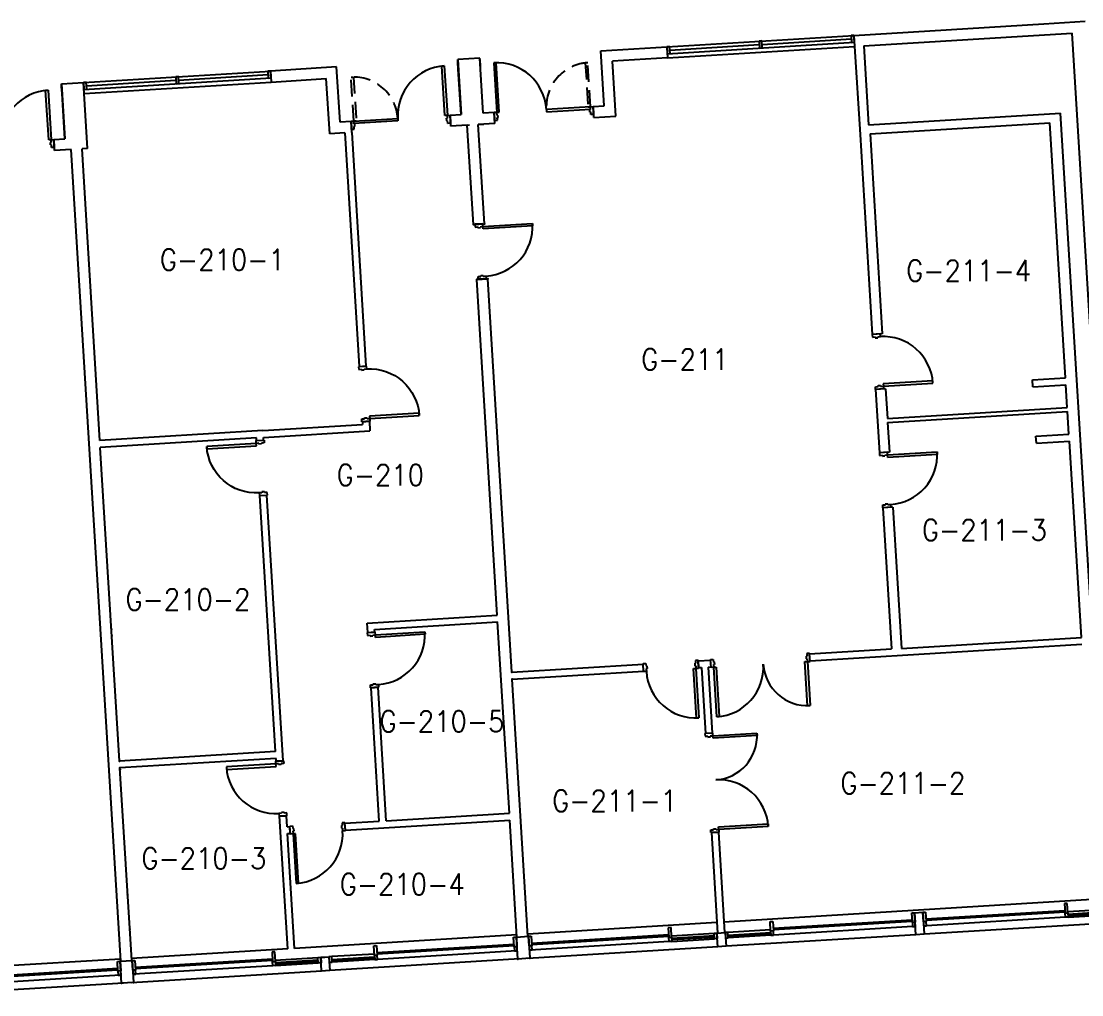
# Model space of a CAD drawing. Header units: inches. Extents: x 0 to 15110, y -1099 to 7181.
# Drawn here: x 13943 to 14713, y 5719 to 6425 of the extents above; entities that cross this region are included whole.
import ezdxf
from ezdxf.enums import TextEntityAlignment as Align

# ---------------------------------------------------------------- set-up
doc = ezdxf.new("R2010")
doc.units = ezdxf.units.IN
doc.header["$LTSCALE"] = 48
doc.header["$MEASUREMENT"] = 0
doc.linetypes.add('HIDDEN', pattern=[0.375, 0.25, -0.125])
doc.layers.get('0').update_dxf_attribs({"linetype": 'CONTINUOUS'})
for name, color, linetype in [('A-DOOR', 5, 'CONTINUOUS'), ('A-GLAZ', 1, 'CONTINUOUS'), ('A-GLAZ-DETL', 5, 'CONTINUOUS'), ('A-WALL', 7, 'CONTINUOUS'), ('A-WALL-SILL', 3, 'CONTINUOUS'), ('SP-RMNO', 7, 'CONTINUOUS'), ('SP-ROOM', 7, 'CONTINUOUS')]:
    doc.layers.add(name, color=color, linetype=linetype)
doc.layers.get('0').off()
doc.layers.get('SP-ROOM').off()
doc.styles.add('ROMANS', font='ROMANS', dxfattribs={"width": 0.78})

# ---------------------------------------------------------------- blocks, each defined once
blk = doc.blocks.new('FMGRM1')
at = {"style": 'ROMANS', "width": 0.9}
for tag, p in [('DATA1', (0, -0.2836)), ('DATA2', (0, -0.443)), ('DATA3', (0, -0.6024)), ('DATA4', (0, -0.7618)), ('DATA5', (0, -0.9213))]:
    blk.add_attdef(tag, text='', height=0.1172, dxfattribs=at).set_placement(p, align=Align.CENTER)
at = {"layer": 'SP-RMNO', "style": 'ROMANS', "width": 0.9}
blk.add_attdef('RMNUMB', text='', height=0.16, dxfattribs=at).set_placement((0, 0), align=Align.MIDDLE)

msp = doc.modelspace()

# ---------------------------------------------------------------- linework, layer by layer
at = {"layer": 'A-DOOR', "linetype": 'Continuous'}
for p, q in [((14287.85, 6394.84), (14286.11, 6394.73)), ((14286.11, 6394.73), (14288.3, 6358.79)), ((14290.05, 6358.9), (14287.85, 6394.84)), ((14248.42, 6392.43), (14250.17, 6392.53)), ((14250.62, 6356.49), (14248.42, 6392.43)), ((14250.17, 6392.53), (14252.37, 6356.6)), ((13960.96, 6374.84), (13962.7, 6374.95)), ((13963.16, 6338.91), (13960.96, 6374.84)), ((13962.7, 6374.95), (13964.9, 6339.01)), ((14252.37, 6356.6), (14250.62, 6356.49)), ((14252.37, 6356.6), (14254.36, 6356.72)), ((14252.49, 6354.66), (14252.37, 6356.6)), ((14254.36, 6356.72), (14254.72, 6350.98)), ((14288.3, 6358.79), (14286.3, 6358.67)), ((14286.3, 6358.67), (14286.66, 6352.93)), ((14288.3, 6358.79), (14290.05, 6358.9)), ((14288.42, 6356.86), (14288.3, 6358.79)), ((14289.04, 6356.9), (14288.42, 6356.86)), ((14289.16, 6355.03), (14289.04, 6356.9)), ((14356.18, 6362.94), (14324.24, 6360.99)), ((14324.24, 6360.99), (14324.34, 6359.24)), ((14324.34, 6359.24), (14356.28, 6361.19)), ((14355.67, 6360.97), (14356.3, 6361.01)), ((14355.79, 6359.1), (14355.67, 6360.97)), ((14356.41, 6359.13), (14355.79, 6359.1)), ((14356.18, 6362.94), (14358.17, 6363.06)), ((14356.28, 6361.19), (14356.18, 6362.94)), ((14356.3, 6361.01), (14356.18, 6362.94)), ((14356.53, 6357.2), (14356.41, 6359.13)), ((14358.52, 6357.32), (14356.53, 6357.2)), ((14358.17, 6363.06), (14358.52, 6357.32)), ((14184.49, 6352.44), (14182.5, 6352.32)), ((14182.5, 6352.32), (14182.85, 6346.58)), ((14184.49, 6352.44), (14216.43, 6354.4)), ((14184.6, 6350.69), (14184.49, 6352.44)), ((14184.61, 6350.51), (14184.49, 6352.44)), ((14216.54, 6352.65), (14184.6, 6350.69)), ((14185.23, 6350.54), (14184.61, 6350.51)), ((14184.72, 6348.63), (14185.35, 6348.67)), ((14184.84, 6346.7), (14184.72, 6348.63)), ((14185.35, 6348.67), (14185.23, 6350.54)), ((14216.43, 6354.4), (14216.54, 6352.65)), ((14251.86, 6354.62), (14252.49, 6354.66)), ((14251.98, 6352.75), (14251.86, 6354.62)), ((14252.6, 6352.79), (14251.98, 6352.75)), ((14252.72, 6350.86), (14252.6, 6352.79)), ((14254.72, 6350.98), (14252.72, 6350.86)), ((14286.66, 6352.93), (14288.65, 6353.06)), ((14288.53, 6354.99), (14289.16, 6355.03)), ((14288.65, 6353.06), (14288.53, 6354.99)), ((14182.85, 6346.58), (14184.84, 6346.7)), ((13964.9, 6339.01), (13963.16, 6338.91)), ((13964.4, 6337.04), (13965.02, 6337.08)), ((13964.51, 6335.17), (13964.4, 6337.04)), ((13965.14, 6335.21), (13964.51, 6335.17)), ((13964.9, 6339.01), (13966.9, 6339.14)), ((13965.02, 6337.08), (13964.9, 6339.01)), ((13965.26, 6333.28), (13965.14, 6335.21)), ((13967.25, 6333.4), (13965.26, 6333.28)), ((13966.9, 6339.14), (13967.25, 6333.4)), ((14278.09, 6278.02), (14272.35, 6277.67)), ((14272.35, 6277.67), (14272.47, 6275.67)), ((14272.47, 6275.67), (14274.4, 6275.79)), ((14274.4, 6275.79), (14274.44, 6275.17)), ((14274.44, 6275.17), (14276.31, 6275.28)), ((14276.28, 6275.9), (14278.21, 6276.02)), ((14276.31, 6275.28), (14276.28, 6275.9)), ((14278.21, 6276.02), (14278.09, 6278.02)), ((14278.21, 6276.02), (14314.14, 6278.22)), ((14278.32, 6274.28), (14278.21, 6276.02)), ((14314.25, 6276.47), (14278.32, 6274.28)), ((14314.14, 6278.22), (14314.25, 6276.47)), ((14276.56, 6240.48), (14278.44, 6240.6)), ((14276.6, 6239.86), (14276.56, 6240.48)), ((14278.44, 6240.6), (14278.47, 6239.97)), ((14278.47, 6239.97), (14280.41, 6240.09)), ((14280.41, 6240.09), (14280.53, 6238.09)), ((14274.67, 6239.74), (14276.6, 6239.86)), ((14274.79, 6237.74), (14274.67, 6239.74)), ((14280.53, 6238.09), (14274.79, 6237.74)), ((14566.38, 6198.11), (14560.64, 6197.76)), ((14560.64, 6197.76), (14560.76, 6195.77)), ((14560.76, 6195.77), (14562.7, 6195.89)), ((14562.7, 6195.89), (14562.73, 6195.26)), ((14562.73, 6195.26), (14564.61, 6195.38)), ((14564.57, 6196), (14566.5, 6196.12)), ((14564.61, 6195.38), (14564.57, 6196)), ((14566.5, 6196.12), (14566.38, 6198.11)), ((14193.74, 6174.68), (14188, 6174.33)), ((14188, 6174.33), (14188.12, 6172.33)), ((14188.12, 6172.33), (14190.05, 6172.45)), ((14190.05, 6172.45), (14190.09, 6171.82)), ((14190.09, 6171.82), (14191.96, 6171.94)), ((14191.92, 6172.56), (14193.86, 6172.68)), ((14191.96, 6171.94), (14191.92, 6172.56)), ((14193.86, 6172.68), (14193.74, 6174.68)), ((14604.52, 6164.13), (14568.59, 6161.93)), ((14604.63, 6162.38), (14604.52, 6164.13)), ((14562.96, 6159.83), (14564.89, 6159.95)), ((14563.08, 6157.84), (14562.96, 6159.83)), ((14568.82, 6158.19), (14563.08, 6157.84)), ((14564.86, 6160.58), (14566.73, 6160.69)), ((14564.89, 6159.95), (14564.86, 6160.58)), ((14566.73, 6160.69), (14566.76, 6160.07)), ((14566.76, 6160.07), (14568.7, 6160.19)), ((14568.59, 6161.93), (14568.7, 6160.19)), ((14568.7, 6160.19), (14604.63, 6162.38)), ((14568.7, 6160.19), (14568.82, 6158.19)), ((14231.88, 6140.69), (14195.95, 6138.49)), ((14231.99, 6138.95), (14231.88, 6140.69)), ((14190.32, 6136.4), (14192.25, 6136.52)), ((14190.44, 6134.4), (14190.32, 6136.4)), ((14196.18, 6134.75), (14190.44, 6134.4)), ((14192.21, 6137.14), (14194.08, 6137.25)), ((14192.25, 6136.52), (14192.21, 6137.14)), ((14194.08, 6137.25), (14194.12, 6136.63)), ((14194.12, 6136.63), (14196.06, 6136.75)), ((14195.95, 6138.49), (14196.06, 6136.75)), ((14196.06, 6136.75), (14231.99, 6138.95)), ((14196.06, 6136.75), (14196.18, 6134.75)), ((14113.76, 6118.69), (14077.83, 6116.49)), ((14077.93, 6114.75), (14113.87, 6116.94)), ((14113.64, 6120.69), (14119.38, 6121.04)), ((14113.76, 6118.69), (14113.64, 6120.69)), ((14115.69, 6118.81), (14113.76, 6118.69)), ((14113.87, 6116.94), (14113.76, 6118.69)), ((14115.73, 6118.18), (14115.69, 6118.81)), ((14117.6, 6118.3), (14115.73, 6118.18)), ((14119.5, 6119.04), (14117.56, 6118.92)), ((14117.56, 6118.92), (14117.6, 6118.3)), ((14119.38, 6121.04), (14119.5, 6119.04)), ((14077.83, 6116.49), (14077.93, 6114.75)), ((14571.63, 6112.28), (14565.89, 6111.92)), ((14565.89, 6111.92), (14566.01, 6109.93)), ((14566.01, 6109.93), (14567.95, 6110.05)), ((14567.95, 6110.05), (14567.98, 6109.42)), ((14567.98, 6109.42), (14569.86, 6109.54)), ((14569.82, 6110.16), (14571.75, 6110.28)), ((14569.86, 6109.54), (14569.82, 6110.16)), ((14571.75, 6110.28), (14571.63, 6112.28)), ((14571.75, 6110.28), (14607.68, 6112.48)), ((14571.86, 6108.53), (14571.75, 6110.28)), ((14607.79, 6110.73), (14571.86, 6108.53)), ((14607.68, 6112.48), (14607.79, 6110.73)), ((14117.89, 6082.87), (14115.96, 6082.76)), ((14115.96, 6082.76), (14116.08, 6080.76)), ((14116.08, 6080.76), (14121.82, 6081.11)), ((14119.72, 6083.61), (14117.85, 6083.5)), ((14117.85, 6083.5), (14117.89, 6082.87)), ((14119.76, 6082.99), (14119.72, 6083.61)), ((14121.7, 6083.11), (14119.76, 6082.99)), ((14121.82, 6081.11), (14121.7, 6083.11)), ((14568.21, 6073.99), (14570.14, 6074.11)), ((14568.33, 6072), (14568.21, 6073.99)), ((14574.07, 6072.35), (14568.33, 6072)), ((14570.11, 6074.74), (14571.98, 6074.85)), ((14570.14, 6074.11), (14570.11, 6074.74)), ((14571.98, 6074.85), (14572.01, 6074.23)), ((14572.01, 6074.23), (14573.95, 6074.35)), ((14573.95, 6074.35), (14574.07, 6072.35)), ((14200.03, 5981.7), (14194.29, 5981.35)), ((14194.29, 5981.35), (14194.42, 5979.35)), ((14194.42, 5979.35), (14196.35, 5979.47)), ((14196.35, 5979.47), (14196.39, 5978.85)), ((14196.39, 5978.85), (14198.26, 5978.96)), ((14198.22, 5979.59), (14200.15, 5979.71)), ((14198.26, 5978.96), (14198.22, 5979.59)), ((14200.15, 5979.71), (14200.03, 5981.7)), ((14200.15, 5979.71), (14236.09, 5981.9)), ((14200.26, 5977.96), (14200.15, 5979.71)), ((14236.19, 5980.16), (14200.26, 5977.96)), ((14236.09, 5981.9), (14236.19, 5980.16)), ((14513.31, 5964.24), (14512.69, 5964.2)), ((14512.69, 5964.2), (14512.8, 5962.33)), ((14515.19, 5966.29), (14513.19, 5966.17)), ((14513.19, 5966.17), (14513.31, 5964.24)), ((14515.54, 5960.55), (14515.19, 5966.29)), ((14394.41, 5958.9), (14396.41, 5959.02)), ((14394.76, 5953.16), (14394.41, 5958.9)), ((14396.41, 5959.02), (14396.53, 5957.09)), ((14396.53, 5957.09), (14397.15, 5957.13)), ((14397.15, 5957.13), (14397.26, 5955.26)), ((14430.95, 5955.37), (14432.69, 5955.48)), ((14433.14, 5919.44), (14430.95, 5955.37)), ((14432.46, 5959.29), (14431.84, 5959.25)), ((14431.84, 5959.25), (14431.95, 5957.38)), ((14431.95, 5957.38), (14432.57, 5957.41)), ((14434.34, 5961.34), (14432.34, 5961.22)), ((14432.34, 5961.22), (14432.46, 5959.29)), ((14432.57, 5957.41), (14432.69, 5955.48)), ((14432.69, 5955.48), (14434.69, 5955.6)), ((14432.69, 5955.48), (14434.89, 5919.55)), ((14434.69, 5955.6), (14434.34, 5961.34)), ((14443.32, 5961.89), (14445.32, 5962.01)), ((14443.67, 5956.15), (14443.32, 5961.89)), ((14445.67, 5956.27), (14443.67, 5956.15)), ((14445.32, 5962.01), (14445.44, 5960.08)), ((14445.44, 5960.08), (14446.06, 5960.12)), ((14446.17, 5958.25), (14445.55, 5958.21)), ((14445.55, 5958.21), (14445.67, 5956.27)), ((14445.67, 5956.27), (14447.42, 5956.38)), ((14447.87, 5920.34), (14445.67, 5956.27)), ((14446.06, 5960.12), (14446.17, 5958.25)), ((14447.42, 5956.38), (14449.62, 5920.44)), ((14511.8, 5960.33), (14513.54, 5960.43)), ((14513.75, 5928.39), (14511.8, 5960.33)), ((14512.8, 5962.33), (14513.43, 5962.37)), ((14513.43, 5962.37), (14513.54, 5960.43)), ((14513.54, 5960.43), (14515.54, 5960.55)), ((14513.54, 5960.43), (14515.5, 5928.49)), ((14396.76, 5953.28), (14394.76, 5953.16)), ((14397.26, 5955.26), (14396.64, 5955.22)), ((14396.64, 5955.22), (14396.76, 5953.28)), ((14196.61, 5943.42), (14198.55, 5943.54)), ((14196.73, 5941.42), (14196.61, 5943.42)), ((14202.47, 5941.78), (14196.73, 5941.42)), ((14198.51, 5944.16), (14200.38, 5944.28)), ((14198.55, 5943.54), (14198.51, 5944.16)), ((14200.38, 5944.28), (14200.42, 5943.65)), ((14200.42, 5943.65), (14202.35, 5943.77)), ((14202.35, 5943.77), (14202.47, 5941.78)), ((14515.5, 5928.49), (14513.75, 5928.39)), ((14434.89, 5919.55), (14433.14, 5919.44)), ((14449.62, 5920.44), (14447.87, 5920.34)), ((14444.96, 5908.52), (14439.22, 5908.17)), ((14439.22, 5908.17), (14439.34, 5906.17)), ((14439.34, 5906.17), (14441.27, 5906.29)), ((14441.27, 5906.29), (14441.31, 5905.66)), ((14441.31, 5905.66), (14443.18, 5905.78)), ((14443.15, 5906.4), (14445.08, 5906.52)), ((14443.18, 5905.78), (14443.15, 5906.4)), ((14445.08, 5906.52), (14444.96, 5908.52)), ((14445.08, 5906.52), (14477.02, 5908.48)), ((14445.19, 5904.77), (14445.08, 5906.52)), ((14477.13, 5906.73), (14445.19, 5904.77)), ((14477.02, 5908.48), (14477.13, 5906.73)), ((14127.98, 5886.12), (14092.05, 5883.93)), ((14127.86, 5888.12), (14133.6, 5888.47)), ((14127.98, 5886.12), (14127.86, 5888.12)), ((14129.92, 5886.24), (14127.98, 5886.12)), ((14128.09, 5884.38), (14127.98, 5886.12)), ((14129.95, 5885.62), (14129.92, 5886.24)), ((14133.72, 5886.48), (14131.79, 5886.36)), ((14131.79, 5886.36), (14131.83, 5885.73)), ((14133.6, 5888.47), (14133.72, 5886.48)), ((14092.05, 5883.93), (14092.16, 5882.18)), ((14092.16, 5882.18), (14128.09, 5884.38)), ((14131.83, 5885.73), (14129.95, 5885.62)), ((14132.11, 5850.31), (14130.18, 5850.19)), ((14130.18, 5850.19), (14130.3, 5848.19)), ((14130.3, 5848.19), (14136.04, 5848.55)), ((14133.95, 5851.05), (14132.08, 5850.93)), ((14132.08, 5850.93), (14132.11, 5850.31)), ((14133.99, 5850.42), (14133.95, 5851.05)), ((14135.92, 5850.54), (14133.99, 5850.42)), ((14136.04, 5848.55), (14135.92, 5850.54)), ((14138.13, 5841.03), (14140.13, 5841.16)), ((14138.48, 5835.3), (14138.13, 5841.03)), ((14140.13, 5841.16), (14140.24, 5839.22)), ((14176.18, 5841.42), (14175.55, 5841.38)), ((14175.55, 5841.38), (14175.67, 5839.51)), ((14178.06, 5843.48), (14176.06, 5843.35)), ((14176.06, 5843.35), (14176.18, 5841.42)), ((14178.41, 5837.74), (14178.06, 5843.48)), ((14449.13, 5840.39), (14485.07, 5842.59)), ((14449.24, 5838.65), (14449.13, 5840.39)), ((14485.17, 5840.85), (14449.24, 5838.65)), ((14485.07, 5842.59), (14485.17, 5840.85)), ((14140.48, 5835.42), (14138.48, 5835.3)), ((14140.24, 5839.22), (14140.87, 5839.26)), ((14140.98, 5837.39), (14140.36, 5837.35)), ((14140.36, 5837.35), (14140.48, 5835.42)), ((14142.22, 5835.52), (14140.48, 5835.42)), ((14140.48, 5835.42), (14142.67, 5799.48)), ((14140.87, 5839.26), (14140.98, 5837.39)), ((14144.42, 5799.59), (14142.22, 5835.52)), ((14175.67, 5839.51), (14176.29, 5839.55)), ((14176.29, 5839.55), (14176.41, 5837.62)), ((14176.41, 5837.62), (14178.41, 5837.74)), ((14443.5, 5838.29), (14445.43, 5838.41)), ((14443.62, 5836.3), (14443.5, 5838.29)), ((14449.36, 5836.65), (14443.62, 5836.3)), ((14445.39, 5839.04), (14447.26, 5839.15)), ((14445.43, 5838.41), (14445.39, 5839.04)), ((14447.26, 5839.15), (14447.3, 5838.53)), ((14447.3, 5838.53), (14449.24, 5838.65)), ((14449.24, 5838.65), (14449.36, 5836.65)), ((14142.67, 5799.48), (14144.42, 5799.59))]:
    msp.add_line(p, q, dxfattribs=at)
at = {"layer": 'A-DOOR', "linetype": 'HIDDEN'}
for p, q in [((14354.23, 6394.88), (14352.48, 6394.77)), ((14352.48, 6394.77), (14354.43, 6362.83)), ((14356.18, 6362.94), (14354.23, 6394.88)), ((14182.53, 6384.38), (14184.28, 6384.49)), ((14184.49, 6352.44), (14182.53, 6384.38)), ((14184.28, 6384.49), (14186.24, 6352.55)), ((14354.43, 6362.83), (14356.18, 6362.94)), ((14186.24, 6352.55), (14184.49, 6352.44))]:
    msp.add_line(p, q, dxfattribs=at)
at = {"layer": 'A-DOOR', "linetype": 'Continuous'}
for centre, radius, start, end in [((14288.3, 6358.79), 36, 3.49452, 93.49452), ((14252.37, 6356.6), 36, 93.50547, 183.50547), ((13964.9, 6339.01), 36, 93.50547, 183.50547), ((14445.67, 5956.27), 36, 273.50548, 3.50548), ((14513.54, 5960.43), 32, 183.50549, 273.50549), ((14445.08, 5906.52), 32, 273.50549, 3.50549), ((14449.24, 5838.65), 36, 3.50548, 93.50548)]:
    msp.add_arc(centre, radius, start, end, dxfattribs=at)
at = {"layer": 'A-DOOR', "linetype": 'HIDDEN'}
for centre, start, end in [((14356.18, 6362.94), 93.49451, 183.49451), ((14184.49, 6352.44), 3.50548, 93.50548)]:
    msp.add_arc(centre, 32, start, end, dxfattribs=at)
at = {"layer": 'A-DOOR', "linetype": 'Continuous'}
for centre, major_axis, start_param, end_param in [((14278.21, 6276.02), (-25.46, 25.46), 2.417281, 3.988077), ((14568.7, 6160.19), (-25.46, 25.46), 3.988077, 5.558874), ((14571.75, 6110.28), (25.46, 25.46), 3.988077, 5.558874), ((14200.15, 5979.71), (-25.46, 25.46), 2.417281, 3.988077), ((14432.69, 5955.48), (25.46, 25.46), 2.417281, 3.988077), ((14127.98, 5886.12), (25.46, 25.46), 2.417281, 3.988077), ((14140.48, 5835.42), (-25.46, 25.46), 2.417281, 3.988077)]:
    msp.add_ellipse(centre, major_axis=major_axis, ratio=1, start_param=start_param, end_param=end_param, dxfattribs=at)
at = {"layer": 'A-DOOR', "linetype": 'Continuous', "extrusion": (0, 0, -1)}
for centre, start_param, end_param in [((14196.06, 6136.75), -0.846485, 0.724312), ((14113.76, 6118.69), 2.295108, 3.865904)]:
    msp.add_ellipse(centre, major_axis=(25.46, 25.46), ratio=1, start_param=start_param, end_param=end_param, dxfattribs=at)
at = {"layer": 'A-GLAZ', "linetype": 'Continuous'}
for p, q in [((14411.93, 6401.42), (14547.68, 6409.72)), ((14480.65, 6408.13), (14545.53, 6412.1)), ((14413.77, 6404.04), (14478.65, 6408.01)), ((14057.44, 6382.24), (14122.32, 6386.21)), ((13988.72, 6375.54), (14124.47, 6383.84)), ((13990.56, 6378.15), (14055.44, 6382.12)), ((14599.6, 5773.71), (14700.41, 5779.87)), ((14599.66, 5772.71), (14700.47, 5778.87)), ((14702.47, 5779), (14733.41, 5780.89)), ((14733.53, 5778.89), (14702.59, 5777)), ((14488.81, 5766.93), (14589.62, 5773.1)), ((14488.87, 5765.93), (14589.68, 5772.1)), ((14700.72, 5774.88), (14599.91, 5768.72)), ((14733.59, 5777.89), (14702.65, 5776)), ((14702.71, 5775), (14733.66, 5776.9)), ((14415.01, 5761.41), (14445.95, 5763.31)), ((14486.87, 5765.81), (14455.93, 5763.92)), ((14456.05, 5761.92), (14486.99, 5763.81)), ((14589.92, 5768.11), (14489.11, 5761.94)), ((14201.34, 5749.35), (14300.78, 5755.43)), ((14413.25, 5757.3), (14312.44, 5751.13)), ((14313.51, 5756.21), (14412.95, 5762.29)), ((14313.57, 5755.21), (14413.01, 5761.29)), ((14446.07, 5761.31), (14415.13, 5759.42)), ((14446.13, 5760.31), (14415.19, 5758.42)), ((14415.25, 5757.42), (14446.19, 5759.31)), ((14456.11, 5760.92), (14487.06, 5762.82)), ((14487.12, 5761.82), (14456.17, 5759.92)), ((14199.41, 5748.23), (14168.47, 5746.34)), ((14201.41, 5748.35), (14300.84, 5754.43)), ((14302.46, 5750.52), (14201.65, 5744.36)), ((14026.05, 5738.63), (14125.49, 5744.71)), ((14026.11, 5737.63), (14125.55, 5743.71)), ((14127.54, 5743.83), (14158.49, 5745.72)), ((14158.61, 5743.73), (14127.67, 5741.84)), ((14158.67, 5742.73), (14127.73, 5740.84)), ((14127.79, 5739.84), (14158.73, 5741.73)), ((14168.59, 5744.34), (14199.53, 5746.23)), ((14168.65, 5743.34), (14199.59, 5745.23)), ((14199.65, 5744.24), (14168.71, 5742.34)), ((13913.88, 5731.77), (14013.32, 5737.85)), ((13913.94, 5730.77), (14013.38, 5736.85)), ((14015, 5732.94), (13914.19, 5726.78)), ((14125.79, 5739.72), (14024.98, 5733.55))]:
    msp.add_line(p, q, dxfattribs=at)
for p in [(14303.45, 5744.57), (14312.19, 5745.11), (14015.99, 5726.99), (14024.72, 5727.52)]:
    msp.add_point(p, dxfattribs=at)
at = {"layer": 'A-GLAZ-DETL', "linetype": 'Continuous'}
for p, q in [((14480.5, 6410.62), (14478.5, 6410.5)), ((14478.5, 6410.5), (14478.8, 6405.51)), ((14480.8, 6405.63), (14480.5, 6410.62)), ((14547.37, 6414.71), (14545.37, 6414.59)), ((14545.37, 6414.59), (14545.68, 6409.6)), ((14545.68, 6409.6), (14547.68, 6409.72)), ((14547.68, 6409.72), (14547.37, 6414.71)), ((14413.62, 6406.53), (14411.62, 6406.41)), ((14411.62, 6406.41), (14411.93, 6401.42)), ((14413.93, 6401.54), (14413.62, 6406.53)), ((14478.8, 6405.51), (14480.8, 6405.63)), ((14411.93, 6401.42), (14413.93, 6401.54)), ((14124.16, 6388.83), (14122.16, 6388.71)), ((14122.16, 6388.71), (14122.47, 6383.72)), ((14124.47, 6383.84), (14124.16, 6388.83)), ((13990.41, 6380.65), (13988.41, 6380.53)), ((13988.41, 6380.53), (13988.72, 6375.54)), ((13990.72, 6375.66), (13990.41, 6380.65)), ((14057.29, 6384.74), (14055.29, 6384.62)), ((14055.29, 6384.62), (14055.6, 6379.63)), ((14055.6, 6379.63), (14057.59, 6379.75)), ((14057.59, 6379.75), (14057.29, 6384.74)), ((14122.47, 6383.72), (14124.47, 6383.84)), ((13988.72, 6375.54), (13990.72, 6375.66)), ((14597.3, 5778.58), (14599.3, 5778.7)), ((14597.73, 5771.59), (14597.3, 5778.58)), ((14599.3, 5778.7), (14599.72, 5771.71)), ((14702.1, 5784.99), (14700.11, 5784.86)), ((14700.11, 5784.86), (14700.53, 5777.88)), ((14702.53, 5778), (14702.1, 5784.99)), ((14486.51, 5771.8), (14488.5, 5771.92)), ((14486.93, 5764.81), (14486.51, 5771.8)), ((14488.5, 5771.92), (14488.93, 5764.93)), ((14589.31, 5778.09), (14591.31, 5778.21)), ((14589.74, 5771.1), (14589.31, 5778.09)), ((14591.74, 5771.22), (14589.74, 5771.1)), ((14591.74, 5771.22), (14589.74, 5771.1)), ((14589.74, 5771.1), (14589.92, 5768.11)), ((14591.31, 5778.21), (14591.74, 5771.22)), ((14591.92, 5768.23), (14591.74, 5771.22)), ((14599.72, 5771.71), (14597.73, 5771.59)), ((14599.72, 5771.71), (14597.73, 5771.59)), ((14597.73, 5771.59), (14597.91, 5768.59)), ((14599.91, 5768.72), (14599.72, 5771.71)), ((14700.53, 5777.88), (14702.53, 5778)), ((14700.53, 5777.88), (14702.53, 5778)), ((14700.72, 5774.88), (14700.53, 5777.88)), ((14702.71, 5775), (14700.72, 5774.88)), ((14702.53, 5778), (14702.71, 5775)), ((14414.64, 5767.4), (14412.64, 5767.28)), ((14412.64, 5767.28), (14413.07, 5760.29)), ((14415.07, 5760.42), (14414.64, 5767.4)), ((14445.95, 5763.31), (14447.94, 5763.43)), ((14446.19, 5759.31), (14445.95, 5763.31)), ((14447.94, 5763.43), (14448.19, 5759.44)), ((14455.93, 5763.92), (14453.93, 5763.8)), ((14453.93, 5763.8), (14454.18, 5759.8)), ((14456.17, 5759.92), (14455.93, 5763.92)), ((14488.93, 5764.93), (14486.93, 5764.81)), ((14488.93, 5764.93), (14486.93, 5764.81)), ((14486.93, 5764.81), (14487.12, 5761.82)), ((14489.11, 5761.94), (14488.93, 5764.93)), ((14589.92, 5768.11), (14591.92, 5768.23)), ((14597.91, 5768.59), (14599.91, 5768.72)), ((14300.48, 5760.42), (14302.47, 5760.54)), ((14300.91, 5753.43), (14300.48, 5760.42)), ((14302.47, 5760.54), (14302.9, 5753.56)), ((14311.21, 5761.08), (14313.2, 5761.2)), ((14311.64, 5754.09), (14311.21, 5761.08)), ((14313.2, 5761.2), (14313.63, 5754.21)), ((14413.07, 5760.29), (14415.07, 5760.42)), ((14413.07, 5760.29), (14415.07, 5760.42)), ((14413.25, 5757.3), (14413.07, 5760.29)), ((14415.25, 5757.42), (14413.25, 5757.3)), ((14415.07, 5760.42), (14415.25, 5757.42)), ((14448.19, 5759.44), (14446.19, 5759.31)), ((14454.18, 5759.8), (14456.17, 5759.92)), ((14487.12, 5761.82), (14489.11, 5761.94)), ((14127.18, 5749.82), (14125.18, 5749.7)), ((14125.18, 5749.7), (14125.61, 5742.71)), ((14127.6, 5742.83), (14127.18, 5749.82)), ((14199.04, 5754.22), (14201.04, 5754.34)), ((14199.47, 5747.23), (14199.04, 5754.22)), ((14201.04, 5754.34), (14201.47, 5747.35)), ((14302.9, 5753.56), (14300.91, 5753.43)), ((14302.9, 5753.56), (14300.91, 5753.43)), ((14300.91, 5753.43), (14301.09, 5750.44)), ((14301.09, 5750.44), (14303.09, 5750.56)), ((14303.09, 5750.56), (14302.9, 5753.56)), ((14313.63, 5754.21), (14311.64, 5754.09)), ((14313.63, 5754.21), (14311.64, 5754.09)), ((14311.64, 5754.09), (14311.82, 5751.1)), ((14311.82, 5751.1), (14313.82, 5751.22)), ((14313.82, 5751.22), (14313.63, 5754.21)), ((14013.02, 5742.84), (14015.01, 5742.96)), ((14013.44, 5735.85), (14013.02, 5742.84)), ((14015.01, 5742.96), (14015.44, 5735.97)), ((14023.75, 5743.5), (14025.74, 5743.62)), ((14024.17, 5736.51), (14023.75, 5743.5)), ((14025.74, 5743.62), (14026.17, 5736.63)), ((14125.61, 5742.71), (14127.6, 5742.83)), ((14125.61, 5742.71), (14127.6, 5742.83)), ((14125.79, 5739.72), (14125.61, 5742.71)), ((14127.6, 5742.83), (14127.79, 5739.84)), ((14158.49, 5745.72), (14160.48, 5745.85)), ((14158.73, 5741.73), (14158.49, 5745.72)), ((14160.73, 5741.85), (14158.73, 5741.73)), ((14160.48, 5745.85), (14160.73, 5741.85)), ((14168.47, 5746.34), (14166.47, 5746.21)), ((14166.47, 5746.21), (14166.72, 5742.22)), ((14166.72, 5742.22), (14168.71, 5742.34)), ((14168.71, 5742.34), (14168.47, 5746.34)), ((14201.47, 5747.35), (14199.47, 5747.23)), ((14201.47, 5747.35), (14199.47, 5747.23)), ((14199.47, 5747.23), (14199.65, 5744.24)), ((14199.65, 5744.24), (14201.65, 5744.36)), ((14201.65, 5744.36), (14201.47, 5747.35)), ((14015.44, 5735.97), (14013.44, 5735.85)), ((14015.44, 5735.97), (14013.44, 5735.85)), ((14013.44, 5735.85), (14013.63, 5732.86)), ((14013.63, 5732.86), (14015.62, 5732.98)), ((14015.62, 5732.98), (14015.44, 5735.97)), ((14026.17, 5736.63), (14024.17, 5736.51)), ((14026.17, 5736.63), (14024.17, 5736.51)), ((14024.17, 5736.51), (14024.36, 5733.51)), ((14024.36, 5733.51), (14026.35, 5733.64)), ((14026.35, 5733.64), (14026.17, 5736.63)), ((14127.79, 5739.84), (14125.79, 5739.72))]:
    msp.add_line(p, q, dxfattribs=at)
for p in [(14302.47, 5760.54), (14311.21, 5761.08), (14015.01, 5742.96), (14023.75, 5743.5)]:
    msp.add_point(p, dxfattribs=at)
at = {"layer": 'A-WALL', "linetype": 'Continuous'}
for p, q in [((14685.11, 6423.14), (14715.06, 6424.97)), ((14547.37, 6414.71), (14685.11, 6423.14)), ((14411.62, 6406.41), (14547.37, 6414.71)), ((14547.37, 6414.71), (14547.86, 6406.73)), ((14554.47, 6407.13), (14685.6, 6415.15)), ((14685.6, 6415.15), (14705.56, 6416.37)), ((14743.93, 5789.17), (14705.56, 6416.37)), ((14363.71, 6403.48), (14411.62, 6406.41)), ((14366.16, 6363.56), (14363.71, 6403.48)), ((14411.62, 6406.41), (14412.11, 6398.43)), ((14547.86, 6406.73), (14551.77, 6342.85)), ((14554.47, 6407.13), (14557.97, 6349.86)), ((14275.88, 6398.11), (14259.91, 6397.13)), ((14260.33, 6390.14), (14259.91, 6397.13)), ((14260.33, 6390.14), (14259.91, 6397.13)), ((14259.91, 6397.13), (14262.35, 6357.21)), ((14259.91, 6397.13), (14262.35, 6357.21)), ((14259.97, 6396.13), (14260.27, 6391.14)), ((14260.33, 6390.14), (14260.03, 6395.14)), ((14276.31, 6391.12), (14275.88, 6398.11)), ((14278.32, 6358.18), (14275.88, 6398.11)), ((14275.94, 6397.11), (14276.24, 6392.12)), ((14412.11, 6398.43), (14372.19, 6395.98)), ((14374.63, 6356.06), (14372.19, 6395.98)), ((13988.41, 6380.53), (14124.16, 6388.83)), ((14172.07, 6391.76), (14124.16, 6388.83)), ((14124.16, 6388.83), (14124.65, 6380.84)), ((14174.51, 6351.84), (14172.07, 6391.76)), ((14262.35, 6357.21), (14260.33, 6390.14)), ((13972.44, 6379.55), (13988.41, 6380.53)), ((13972.87, 6372.56), (13972.44, 6379.55)), ((13972.44, 6379.55), (13974.89, 6339.63)), ((13972.44, 6379.55), (13974.89, 6339.63)), ((13972.51, 6378.55), (13972.81, 6373.56)), ((13991.35, 6332.62), (13988.41, 6380.53)), ((14124.65, 6380.84), (14164.57, 6383.29)), ((14167.02, 6343.36), (14164.57, 6383.29)), ((13972.87, 6372.56), (13972.57, 6377.55)), ((13974.89, 6339.63), (13972.87, 6372.56)), ((14358.17, 6363.07), (14366.16, 6363.56)), ((14254.36, 6356.72), (14262.35, 6357.21)), ((14254.85, 6348.73), (14254.36, 6356.72)), ((14286.3, 6358.67), (14278.32, 6358.18)), ((14286.79, 6350.69), (14286.3, 6358.67)), ((14358.66, 6355.08), (14358.17, 6363.07)), ((14358.66, 6355.08), (14374.63, 6356.06)), ((14557.97, 6349.86), (14697.09, 6358.37)), ((14731.95, 5788.44), (14697.09, 6358.37)), ((14182.5, 6352.32), (14174.51, 6351.84)), ((14182.98, 6344.34), (14182.5, 6352.32)), ((14266.83, 6349.47), (14254.85, 6348.73)), ((14268.33, 6349.56), (14262.84, 6349.22)), ((14268.33, 6349.56), (14262.84, 6349.22)), ((14271.23, 6277.6), (14266.83, 6349.47)), ((14286.79, 6350.69), (14274.82, 6349.95)), ((14274.82, 6349.95), (14278.81, 6350.2)), ((14279.21, 6278.09), (14274.82, 6349.95)), ((14559, 6343.29), (14689.51, 6351.27)), ((14700.82, 6166.26), (14689.51, 6351.27)), ((14177.99, 6344.03), (14167.02, 6343.36)), ((14177.99, 6344.03), (14188.37, 6174.35)), ((14182.98, 6344.34), (14193.36, 6174.65)), ((14551.77, 6342.85), (14560.64, 6197.76)), ((14559, 6343.29), (14567.88, 6198.21)), ((13966.9, 6339.14), (13974.89, 6339.63)), ((13967.39, 6331.15), (13966.9, 6339.14)), ((13991.35, 6332.62), (13987.35, 6332.37)), ((14000.29, 6120.77), (13987.35, 6332.37)), ((13979.37, 6331.88), (13967.39, 6331.15)), ((14015.39, 5742.98), (13979.37, 6331.88)), ((14271.23, 6277.6), (14279.21, 6278.09)), ((14273.67, 6237.67), (14281.65, 6238.16)), ((14288.56, 5994.13), (14273.67, 6237.67)), ((14299.11, 5952.7), (14281.65, 6238.16)), ((14567.88, 6198.21), (14560.64, 6197.76)), ((14188.37, 6174.35), (14193.36, 6174.65)), ((14676.87, 6164.8), (14700.82, 6166.26)), ((14677.17, 6159.81), (14676.87, 6164.8)), ((14570.32, 6158.28), (14563.08, 6157.84)), ((14563.08, 6157.84), (14565.89, 6111.92)), ((14570.32, 6158.28), (14571.63, 6136.82)), ((14677.17, 6159.81), (14701.13, 6161.27)), ((14702.14, 6144.8), (14701.13, 6161.27)), ((14571.63, 6136.82), (14702.14, 6144.8)), ((14571.81, 6133.83), (14702.32, 6141.81)), ((14703.33, 6125.34), (14702.32, 6141.81)), ((14118.57, 6128), (14190.94, 6132.43)), ((14190.81, 6134.42), (14195.8, 6134.73)), ((14190.81, 6134.42), (14190.94, 6132.43)), ((14195.8, 6134.73), (14196.23, 6127.74)), ((14571.81, 6133.83), (14573.13, 6112.37)), ((14118.57, 6128), (14000.29, 6120.77)), ((14118.88, 6123.01), (14196.23, 6127.74)), ((14679.37, 6123.87), (14703.33, 6125.34)), ((14113.89, 6122.71), (14000.6, 6115.78)), ((14114.01, 6120.71), (14113.89, 6122.71)), ((14114.01, 6120.71), (14119, 6121.01)), ((14119, 6121.01), (14118.88, 6123.01)), ((14679.68, 6118.88), (14679.37, 6123.87)), ((14679.68, 6118.88), (14703.63, 6120.35)), ((14712.34, 5977.97), (14703.63, 6120.35)), ((14014.52, 5888.2), (14000.6, 6115.78)), ((14573.13, 6112.37), (14565.89, 6111.92)), ((14116.45, 6080.78), (14121.44, 6081.09)), ((14127.81, 5895.13), (14116.45, 6080.78)), ((14133.23, 5888.45), (14121.44, 6081.09)), ((14575.57, 6072.44), (14568.33, 6072)), ((14568.33, 6072), (14574.6, 5969.55)), ((14575.57, 6072.44), (14581.83, 5969.99)), ((14194.24, 5988.36), (14288.56, 5994.13)), ((14194.67, 5981.37), (14194.24, 5988.36)), ((14199.54, 5983.67), (14288.87, 5989.14)), ((14297.35, 5850.4), (14288.87, 5989.14)), ((14194.67, 5981.37), (14199.66, 5981.68)), ((14199.66, 5981.68), (14199.54, 5983.67)), ((14515.52, 5960.92), (14712.65, 5972.98)), ((14581.83, 5969.99), (14712.34, 5977.97)), ((14515.21, 5965.91), (14574.6, 5969.55)), ((14299.11, 5952.7), (14394.43, 5958.53)), ((14394.74, 5953.54), (14394.43, 5958.53)), ((14434.36, 5960.97), (14443.34, 5961.52)), ((14434.36, 5960.97), (14434.67, 5955.98)), ((14434.67, 5955.98), (14436.66, 5956.1)), ((14436.66, 5956.1), (14439.59, 5908.19)), ((14441.65, 5956.4), (14443.65, 5956.53)), ((14441.65, 5956.4), (14444.58, 5908.49)), ((14299.42, 5947.71), (14394.74, 5953.54)), ((14310.83, 5761.05), (14299.42, 5947.71)), ((14197.11, 5941.45), (14202.1, 5941.75)), ((14203.03, 5844.63), (14197.11, 5941.45)), ((14208.02, 5844.93), (14202.1, 5941.75)), ((14444.58, 5908.49), (14439.59, 5908.19)), ((14127.81, 5895.13), (14014.52, 5888.2)), ((14128.11, 5890.14), (14014.82, 5883.21)), ((14128.23, 5888.14), (14128.11, 5890.14)), ((14133.23, 5888.45), (14128.23, 5888.14)), ((14023.37, 5743.47), (14014.82, 5883.21)), ((14135.67, 5848.52), (14130.68, 5848.22)), ((14136.56, 5752.02), (14130.68, 5848.22)), ((14136.16, 5840.54), (14135.67, 5848.52)), ((14208.02, 5844.93), (14297.35, 5850.4)), ((14136.16, 5840.54), (14138.15, 5840.66)), ((14138.46, 5835.67), (14138.15, 5840.66)), ((14178.08, 5843.1), (14203.03, 5844.63)), ((14178.38, 5838.11), (14178.08, 5843.1)), ((14178.38, 5838.11), (14297.66, 5845.41)), ((14302.85, 5760.57), (14297.66, 5845.41)), ((14136.46, 5835.55), (14138.46, 5835.67)), ((14141.55, 5752.33), (14136.46, 5835.55)), ((14443.99, 5836.32), (14448.98, 5836.62)), ((14443.99, 5836.32), (14448.44, 5763.46)), ((14448.98, 5836.62), (14453.43, 5763.76)), ((14591.31, 5778.21), (14597.3, 5778.58)), ((14597.3, 5778.58), (14598.28, 5762.6)), ((14592.29, 5762.24), (14591.31, 5778.21)), ((14447.94, 5763.43), (14450.94, 5763.61)), ((14448.56, 5753.45), (14447.94, 5763.43)), ((14450.94, 5763.61), (14453.93, 5763.8)), ((14453.93, 5763.8), (14454.54, 5753.81)), ((14302.47, 5760.54), (14311.21, 5761.08)), ((14303.45, 5744.57), (14302.47, 5760.54)), ((14311.21, 5761.08), (14312.19, 5745.11)), ((14598.28, 5762.6), (14592.29, 5762.24)), ((14451.55, 5753.63), (14448.56, 5753.45)), ((14454.54, 5753.81), (14451.55, 5753.63)), ((14015.01, 5742.96), (14023.75, 5743.5)), ((14015.99, 5726.99), (14015.01, 5742.96)), ((14023.75, 5743.5), (14024.72, 5727.52)), ((14160.48, 5745.85), (14163.48, 5746.03)), ((14161.09, 5735.87), (14160.48, 5745.85)), ((14163.48, 5746.03), (14166.47, 5746.21)), ((14166.47, 5746.21), (14167.08, 5736.23)), ((14312.19, 5745.11), (14303.45, 5744.57)), ((14164.09, 5736.05), (14161.09, 5735.87)), ((14167.08, 5736.23), (14164.09, 5736.05)), ((14024.72, 5727.52), (14015.99, 5726.99))]:
    msp.add_line(p, q, dxfattribs=at)
for p in [(14271.23, 6277.6), (14279.21, 6278.09), (14273.67, 6237.67), (14281.65, 6238.16), (14008.66, 5984.02), (14008.96, 5979.03), (14299.11, 5952.7), (14299.42, 5947.71), (14014.52, 5888.2), (14014.82, 5883.21), (14014.9, 5882.01), (14020.45, 5791.18), (14021.98, 5766.23)]:
    msp.add_point(p, dxfattribs=at)
at = {"layer": 'A-WALL-SILL', "linetype": 'Continuous'}
for p, q in [((14411.62, 6406.41), (14547.37, 6414.71)), ((14412.11, 6398.43), (14547.86, 6406.73)), ((13988.41, 6380.53), (14124.16, 6388.83)), ((13988.9, 6372.54), (14124.65, 6380.84)), ((14723.96, 5787.95), (14594.21, 5780.01)), ((14594.21, 5780.01), (14452.97, 5771.38)), ((14447.98, 5771.07), (14310.73, 5762.68)), ((14736.02, 5771.03), (14598.28, 5762.6)), ((14302.75, 5762.19), (14141.55, 5752.33)), ((14592.29, 5762.24), (14454.54, 5753.81)), ((14136.56, 5752.02), (14023.27, 5745.09)), ((14448.56, 5753.45), (14310.81, 5745.02)), ((14015.29, 5744.61), (13869.56, 5735.69)), ((14304.82, 5744.66), (14167.08, 5736.23)), ((14161.09, 5735.87), (14023.35, 5727.44)), ((14017.36, 5727.07), (13879.62, 5718.65))]:
    msp.add_line(p, q, dxfattribs=at)

# ---------------------------------------------------------------- block references
at = {"layer": 'SP-ROOM', "linetype": 'Continuous'}
ref = msp.add_blockref('FMGRM1', (14089.14, 6252.03), dxfattribs=dict(at, xscale=96, yscale=96, zscale=96))
ref.add_attrib('RMNUMB', 'G-210-1', dxfattribs={"layer": 'SP-RMNO', "height": 15.36, "style": 'ROMANS', "width": 0.9}).set_placement((14089.14, 6252.03), align=Align.MIDDLE)
ref = msp.add_blockref('FMGRM1', (14630.57, 6244.05), dxfattribs=dict(at, xscale=96, yscale=96, zscale=96))
ref.add_attrib('RMNUMB', 'G-211-4', dxfattribs={"layer": 'SP-RMNO', "height": 15.36, "style": 'ROMANS', "width": 0.9}).set_placement((14630.57, 6244.05), align=Align.MIDDLE)
ref = msp.add_blockref('FMGRM1', (14424.71, 6179.71), dxfattribs=dict(at, xscale=96, yscale=96, zscale=96))
ref.add_attrib('RMNUMB', 'G-211', dxfattribs={"layer": 'SP-RMNO', "height": 15.36, "style": 'ROMANS', "width": 0.9}).set_placement((14424.71, 6179.71), align=Align.MIDDLE)
ref = msp.add_blockref('FMGRM1', (14203.72, 6095.76), dxfattribs=dict(at, xscale=96, yscale=96, zscale=96))
ref.add_attrib('RMNUMB', 'G-210', dxfattribs={"layer": 'SP-RMNO', "height": 15.36, "style": 'ROMANS', "width": 0.9}).set_placement((14203.72, 6095.76), align=Align.MIDDLE)
ref = msp.add_blockref('FMGRM1', (14641.98, 6055.9), dxfattribs=dict(at, xscale=96, yscale=96, zscale=96))
ref.add_attrib('RMNUMB', 'G-211-3', dxfattribs={"layer": 'SP-RMNO', "height": 15.36, "style": 'ROMANS', "width": 0.9}).set_placement((14641.98, 6055.9), align=Align.MIDDLE)
ref = msp.add_blockref('FMGRM1', (14064.2, 6005.45), dxfattribs=dict(at, xscale=96, yscale=96, zscale=96))
ref.add_attrib('RMNUMB', 'G-210-2', dxfattribs={"layer": 'SP-RMNO', "height": 15.36, "style": 'ROMANS', "width": 0.9}).set_placement((14064.2, 6005.45), align=Align.MIDDLE)
ref = msp.add_blockref('FMGRM1', (14248.45, 5917.04), dxfattribs=dict(at, xscale=96, yscale=96, zscale=96))
ref.add_attrib('RMNUMB', 'G-210-5', dxfattribs={"layer": 'SP-RMNO', "height": 15.36, "style": 'ROMANS', "width": 0.9}).set_placement((14248.45, 5917.04), align=Align.MIDDLE)
ref = msp.add_blockref('FMGRM1', (14582.81, 5872.18), dxfattribs=dict(at, xscale=96, yscale=96, zscale=96))
ref.add_attrib('RMNUMB', 'G-211-2', dxfattribs={"layer": 'SP-RMNO', "height": 15.36, "style": 'ROMANS', "width": 0.9}).set_placement((14582.81, 5872.18), align=Align.MIDDLE)
ref = msp.add_blockref('FMGRM1', (14373.7, 5859.39), dxfattribs=dict(at, xscale=96, yscale=96, zscale=96))
ref.add_attrib('RMNUMB', 'G-211-1', dxfattribs={"layer": 'SP-RMNO', "height": 15.36, "style": 'ROMANS', "width": 0.9}).set_placement((14373.7, 5859.39), align=Align.MIDDLE)
ref = msp.add_blockref('FMGRM1', (14075.69, 5817.62), dxfattribs=dict(at, xscale=96, yscale=96, zscale=96))
ref.add_attrib('RMNUMB', 'G-210-3', dxfattribs={"layer": 'SP-RMNO', "height": 15.36, "style": 'ROMANS', "width": 0.9}).set_placement((14075.69, 5817.62), align=Align.MIDDLE)
ref = msp.add_blockref('FMGRM1', (14219.61, 5798.87), dxfattribs=dict(at, xscale=96, yscale=96, zscale=96))
ref.add_attrib('RMNUMB', 'G-210-4', dxfattribs={"layer": 'SP-RMNO', "height": 15.36, "style": 'ROMANS', "width": 0.9}).set_placement((14219.61, 5798.87), align=Align.MIDDLE)

doc.saveas('drawing.dxf')
